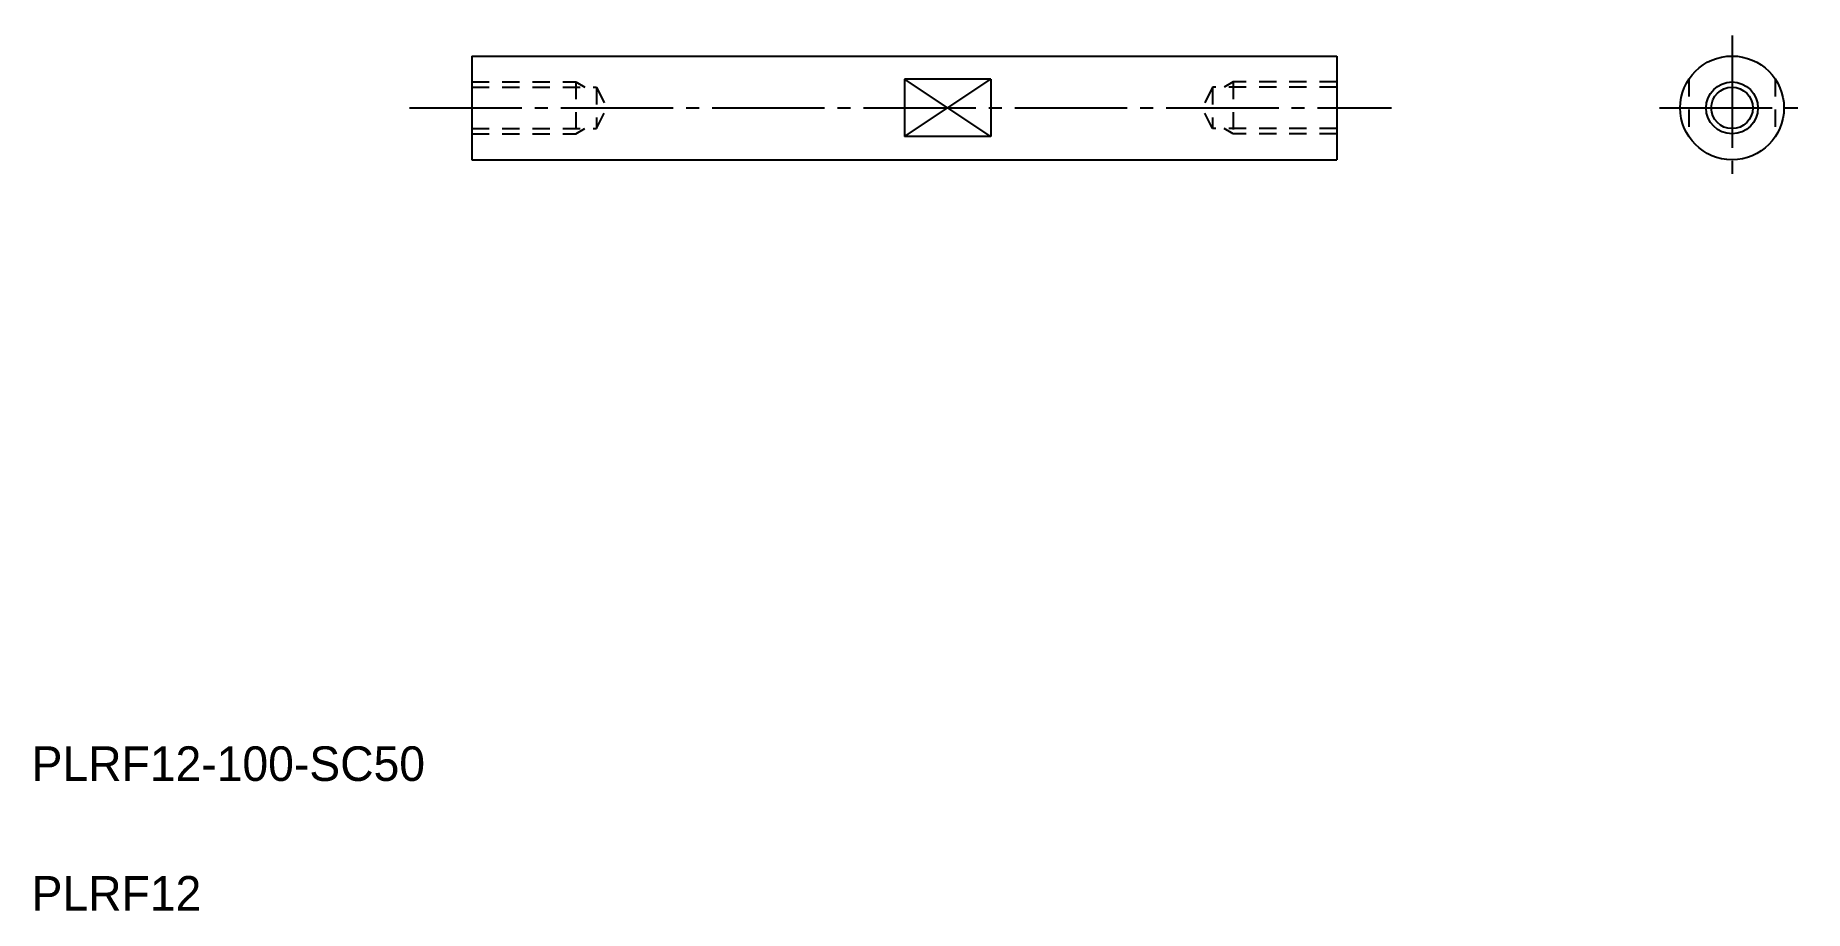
# Model space of a CAD drawing. Extents: x 10 to 215, y 10 to 111.
import ezdxf

# ---------------------------------------------------------------- set-up
doc = ezdxf.new("R2010")
doc.units = 0
doc.linetypes.add('CENTER', pattern=[17.5, 13, -1.5, 1.5, -1.5])
doc.linetypes.add('DASHED', pattern=[3.5, 2, -1.5])
doc.layers.get('0').update_dxf_attribs({"linetype": 'CONTINUOUS'})
doc.layers.add('CENTER', color=1, linetype='CENTER')
doc.styles.get("Standard").update_dxf_attribs({"font": 'txt', "height": 3.2})

msp = doc.modelspace()

# ---------------------------------------------------------------- linework, layer by layer
at = {"color": 7, "linetype": 'CONTINUOUS'}
for p, q in [((60.92, 108.84), (160.92, 108.84)), ((60.92, 108.84), (60.92, 96.84)), ((160.92, 108.84), (160.92, 96.84)), ((110.92, 106.16), (110.92, 99.53)), ((120.92, 106.16), (110.92, 106.16)), ((120.92, 106.16), (120.92, 99.53)), ((120.92, 99.53), (110.92, 99.53)), ((60.92, 96.84), (160.92, 96.84))]:
    msp.add_line(p, q, dxfattribs=at)
at = {"color": 3, "linetype": 'DASHED'}
for p, q in [((60.92, 105.84), (72.92, 105.84)), ((60.92, 105.24), (75.32, 105.24)), ((72.92, 105.84), (73.96, 105.24)), ((72.92, 105.84), (72.92, 99.84)), ((75.32, 105.24), (75.32, 100.44)), ((75.32, 105.24), (76.47, 102.84)), ((146.52, 105.24), (145.38, 102.84)), ((146.52, 105.24), (146.52, 100.44)), ((160.92, 105.24), (146.52, 105.24)), ((148.92, 105.84), (147.89, 105.24)), ((160.92, 105.84), (148.92, 105.84)), ((148.92, 105.84), (148.92, 99.84)), ((201.61, 106.16), (201.61, 99.53)), ((211.61, 106.16), (211.61, 99.53)), ((75.32, 100.44), (76.47, 102.84)), ((146.52, 100.44), (145.38, 102.84)), ((60.92, 100.44), (75.32, 100.44)), ((72.92, 99.84), (73.96, 100.44)), ((160.92, 100.44), (146.52, 100.44)), ((148.92, 99.84), (147.89, 100.44)), ((60.92, 99.84), (72.92, 99.84)), ((160.92, 99.84), (148.92, 99.84))]:
    msp.add_line(p, q, dxfattribs=at)
at = {"color": 3, "linetype": 'CONTINUOUS'}
for p, q in [((110.92, 99.53), (120.92, 106.16)), ((120.92, 99.53), (110.92, 106.16))]:
    msp.add_line(p, q, dxfattribs=at)
at = {"color": 7, "linetype": 'CONTINUOUS'}
for radius in [6, 2.4]:
    msp.add_circle((206.61, 102.84), radius, dxfattribs=at)
at = {"color": 3, "linetype": 'CONTINUOUS'}
msp.add_circle((206.61, 102.84), 3, dxfattribs=at)
at = {"layer": 'CENTER', "color": 1, "linetype": 'CENTER'}
for p, q in [((206.61, 111.23), (206.61, 94.46)), ((53.69, 102.84), (167.25, 102.84)), ((198.23, 102.84), (215, 102.84))]:
    msp.add_line(p, q, dxfattribs=at)

# ---------------------------------------------------------------- texts
at = {"color": 7, "linetype": 'CONTINUOUS'}
for s, p in [('PLRF12-100-SC50', (10, 25)), ('PLRF12', (10, 10))]:
    msp.add_text(s, height=4, dxfattribs=at).set_placement(p)

doc.saveas('drawing.dxf')
